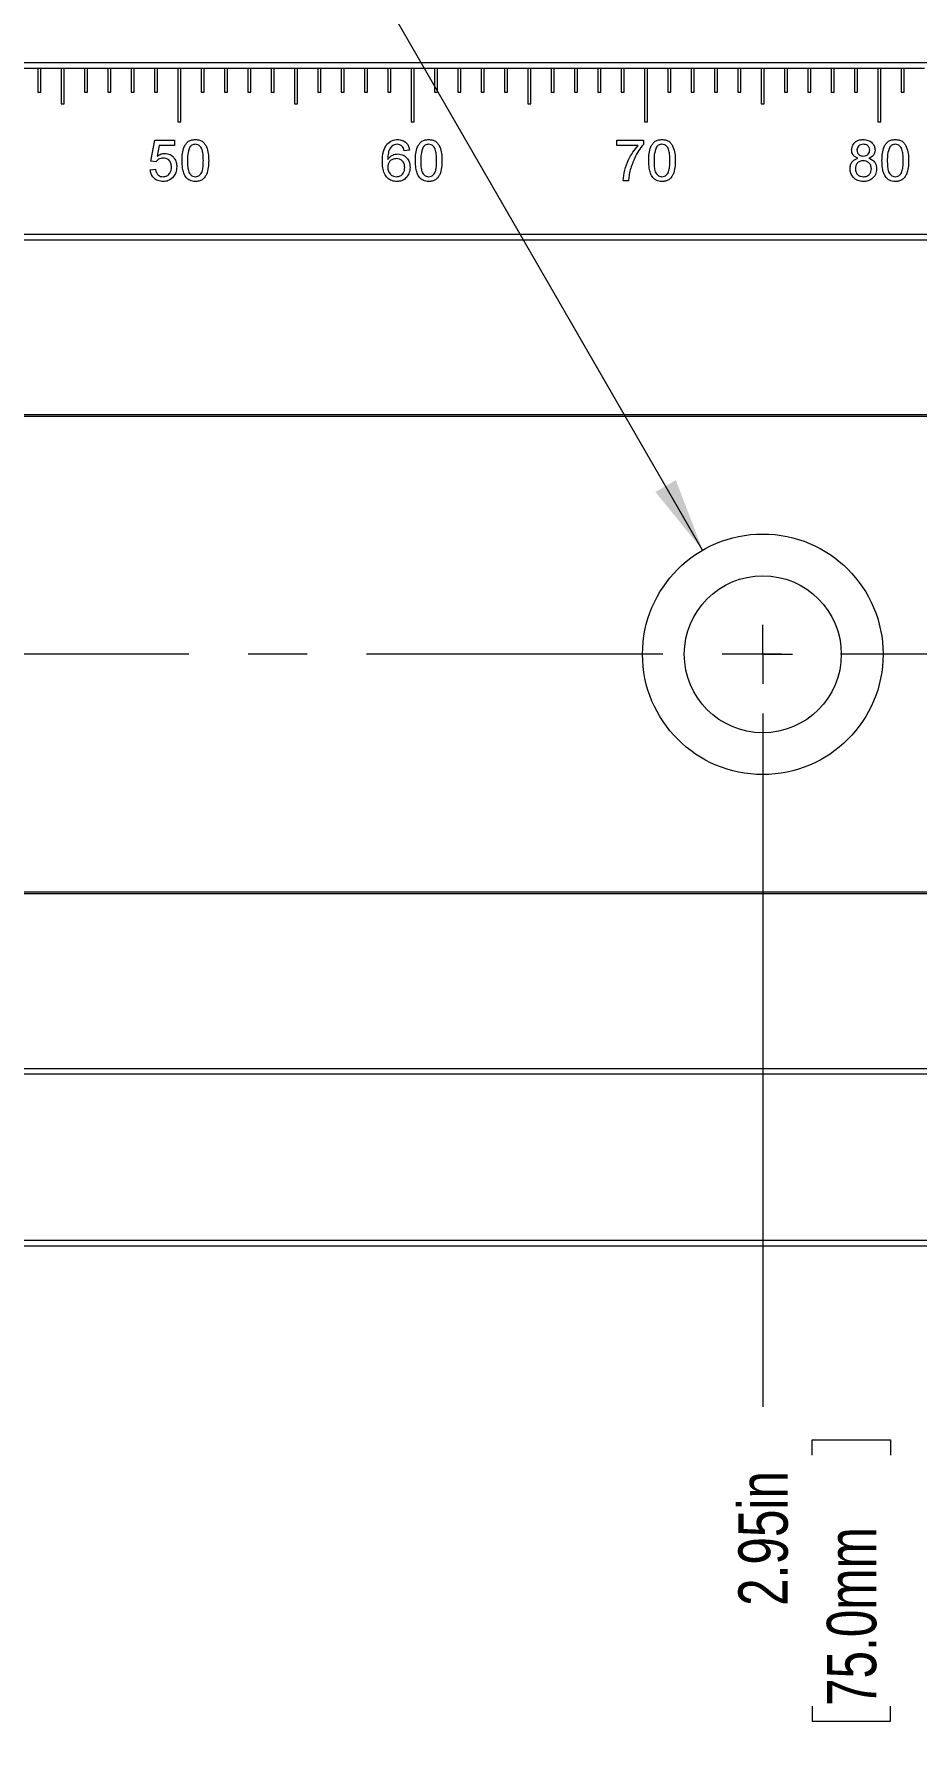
# Model space of a CAD drawing. Header units: inches. Extents: x 0.1 to 10.9, y 0 to 8.5.
# Drawn here: x 6.139 to 7.628, y 3.715 to 6.624 of the extents above; entities that cross this region are included whole.
import ezdxf

# ---------------------------------------------------------------- set-up
doc = ezdxf.new("R2010")
doc.units = ezdxf.units.IN
doc.header["$MEASUREMENT"] = 0
doc.linetypes.add('CENTERX2', pattern=[0.8, 0.5, -0.1, 0.1, -0.1])
doc.styles.add('SLDTEXTSTYLE0', font='TXT', dxfattribs={"width": 0.75})
doc.dimstyles.new('SLDDIMSTYLE2', dxfattribs={"dimtxt": 0.083333, "dimasz": 0.125, "dimexe": 0, "dimexo": 0.0625, "dimgap": 0.020833, "dimtad": 0, "dimtih": 1, "dimtoh": 1, "dimrnd": 1e-09, "dimzin": 12, "dimdsep": 46, "dimtxsty": 'SLDTEXTSTYLE0', "dimblk1": 'NONE', "dimblk2": 'NONE', "dimsah": 1, "dimcen": 0.09, "dimadec": 0, "dimazin": 3, "dimtfac": 1, "dimtofl": 0, "dimtmove": 0, "dimatfit": 3, "dimldrblk": 'NONE', "dimfxl": 1, "dimfrac": 2, "dimtolj": 1, "dimtzin": 12, "dimarcsym": 0})
doc.dimstyles.new('SLDDIMSTYLE4', dxfattribs={"dimtxt": 0.083333, "dimasz": 0.125, "dimexe": 0, "dimexo": 0.0625, "dimgap": 0.020833, "dimtad": 0, "dimtih": 1, "dimtoh": 1, "dimrnd": 1e-09, "dimzin": 12, "dimdsep": 46, "dimtxsty": 'SLDTEXTSTYLE0', "dimsah": 1, "dimcen": 0, "dimadec": 0, "dimazin": 3, "dimtfac": 1, "dimtofl": 0, "dimtmove": 0, "dimatfit": 3, "dimfxl": 1, "dimfrac": 2, "dimtolj": 1, "dimtzin": 12, "dimarcsym": 0})
doc.dimstyles.new('SLDDIMSTYLE5', dxfattribs={"dimtxt": 0.083333, "dimasz": 0.125, "dimexe": 0, "dimexo": 0.0625, "dimgap": 0.020833, "dimtad": 0, "dimtih": 1, "dimtoh": 1, "dimrnd": 1e-09, "dimzin": 12, "dimdsep": 46, "dimtxsty": 'SLDTEXTSTYLE0', "dimsah": 1, "dimcen": 0, "dimadec": 0, "dimazin": 3, "dimtfac": 1, "dimtofl": 0, "dimtmove": 0, "dimatfit": 3, "dimfxl": 1, "dimfrac": 2, "dimtolj": 1, "dimtzin": 12, "dimarcsym": 0})

# ---------------------------------------------------------------- blocks, each defined once
blk = doc.blocks.new('_D_3')
at = {"color": 7, "linetype": 'Continuous', "lineweight": 0}
for p, q in [((7.3682, 5.4774), (7.3682, 4.3071)), ((7.4513, 4.2257), (7.4513, 4.2511)), ((7.4513, 4.2511), (7.5837, 4.2511)), ((7.5837, 4.2511), (7.5837, 4.2257)), ((7.4513, 3.802), (7.4513, 3.7766)), ((7.5837, 3.7766), (7.5837, 3.802)), ((7.4513, 3.7766), (7.5837, 3.7766))]:
    blk.add_line(p, q, dxfattribs=at)
at = {"color": 7, "linetype": 'Continuous', "lineweight": 18, "char_height": 0.08333, "attachment_point": 1, "rotation": 90, "style": 'SLDTEXTSTYLE0'}
for s, insert in [('2.95in', (7.327, 3.971)), ('75.0mm', (7.4763, 3.802))]:
    blk.add_mtext(s, dxfattribs=dict(at, insert=insert))
blk = doc.blocks.new('_None')
blk = doc.blocks.new('_D_4')
at = {"color": 7, "linetype": 'Continuous', "lineweight": 0}
for p, q in [((8.8682, 5.4774), (8.8682, 4.3071)), ((8.9513, 4.2257), (8.9513, 4.2511)), ((8.9513, 4.2511), (9.0837, 4.2511)), ((9.0837, 4.2511), (9.0837, 4.2257)), ((8.9513, 3.7404), (8.9513, 3.715)), ((9.0837, 3.715), (9.0837, 3.7404)), ((8.9513, 3.715), (9.0837, 3.715))]:
    blk.add_line(p, q, dxfattribs=at)
at = {"color": 7, "linetype": 'Continuous', "lineweight": 18, "char_height": 0.08333, "attachment_point": 1, "rotation": 90, "style": 'SLDTEXTSTYLE0'}
for s, insert in [('4.45in', (8.827, 3.971)), ('113.1mm', (8.9763, 3.7404))]:
    blk.add_mtext(s, dxfattribs=dict(at, insert=insert))
blk = doc.blocks.new('_D_5')
at = {"color": 7, "linetype": 'Continuous', "lineweight": 0}
for p, q in [((9.8682, 5.4774), (9.8682, 4.3071)), ((9.9513, 4.2257), (9.9513, 4.2511)), ((9.9513, 4.2511), (10.0837, 4.2511)), ((10.0837, 4.2511), (10.0837, 4.2257)), ((9.9513, 3.7404), (9.9513, 3.715)), ((10.0837, 3.715), (10.0837, 3.7404)), ((9.9513, 3.715), (10.0837, 3.715))]:
    blk.add_line(p, q, dxfattribs=at)
at = {"color": 7, "linetype": 'Continuous', "lineweight": 18, "char_height": 0.08333, "attachment_point": 1, "rotation": 90, "style": 'SLDTEXTSTYLE0'}
for s, insert in [('5.45in', (9.827, 3.971)), ('138.5mm', (9.9763, 3.7404))]:
    blk.add_mtext(s, dxfattribs=dict(at, insert=insert))
blk = doc.blocks.new('_D_6')
at = {"color": 7, "linetype": 'Continuous', "lineweight": 0}
for p, q in [((10.3207, 4.5284), (10.3207, 4.3071)), ((10.4039, 4.2257), (10.4039, 4.2511)), ((10.4039, 4.2511), (10.5363, 4.2511)), ((10.5363, 4.2511), (10.5363, 4.2257)), ((10.4039, 3.7404), (10.4039, 3.715)), ((10.5363, 3.715), (10.5363, 3.7404)), ((10.4039, 3.715), (10.5363, 3.715))]:
    blk.add_line(p, q, dxfattribs=at)
at = {"color": 7, "linetype": 'Continuous', "lineweight": 18, "char_height": 0.08333, "attachment_point": 1, "rotation": 90, "style": 'SLDTEXTSTYLE0'}
for s, insert in [('5.91in', (10.2795, 3.971)), ('150.0mm', (10.4288, 3.7404))]:
    blk.add_mtext(s, dxfattribs=dict(at, insert=insert))
blk = doc.blocks.new('_D_9')
at = {"color": 7, "linetype": 'Continuous', "lineweight": 0}
for p, q in [((6.5317, 7.0262), (6.3817, 7.0262)), ((7.2667, 5.7532), (6.5317, 7.0262))]:
    blk.add_line(p, q, dxfattribs=at)
at = {"color": 7, "linetype": 'Continuous', "lineweight": 18}
blk.add_solid([(7.2667, 5.7532), (7.2215, 5.8714), (7.1869, 5.8514)], dxfattribs=at)
at = {"color": 7, "linetype": 'Continuous', "lineweight": 18, "char_height": 0.083333, "attachment_point": 1, "style": 'SLDTEXTSTYLE0'}
for s, insert in [('COUNTERBORE FOR USE WITH', (4.7942, 7.0673)), ('#1/4in [M6] CAP SCREW (NOT INCLUDED)', (4.1406, 6.9349))]:
    blk.add_mtext(s, dxfattribs=dict(at, insert=insert))
blk = doc.blocks.new('_D_10')
at = {"color": 7, "linetype": 'Continuous', "lineweight": 0}
for p, q in [((6.9828, 7.6659), (6.8328, 7.6659)), ((8.7794, 5.6757), (6.9828, 7.6659))]:
    blk.add_line(p, q, dxfattribs=at)
at = {"color": 7, "linetype": 'Continuous', "lineweight": 18}
blk.add_solid([(8.7794, 5.6757), (8.7105, 5.7819), (8.6808, 5.7551)], dxfattribs=at)
at = {"color": 7, "linetype": 'Continuous', "lineweight": 18, "attachment_point": 1, "style": 'SLDTEXTSTYLE0'}
for s, insert, char_height in [('COUNTERBORED SLOT FOR USE WITH', (4.881, 7.7071), 0.083333), ('#1/4in [M6] CAP SCREW AND WASHER', (4.7523, 7.5747), 0.083333), ('(NOT INCLUDED)', (5.9158, 7.4423), 0.083333), ('2 PLACES', (6.3046, 7.3099), 0.08333)]:
    blk.add_mtext(s, dxfattribs=dict(at, insert=insert, char_height=char_height))
blk = doc.blocks.new('SW_CENTERMARKSYMBOL_2')
at = {"color": 0, "linetype": 'Continuous', "lineweight": 18}
for q in [(0, 0.05), (-0.05, 0), (0, -0.05), (0.05, 0)]:
    blk.add_line((0, 0), q, dxfattribs=at)

msp = doc.modelspace()

# ---------------------------------------------------------------- linework, layer by layer
at = {"color": 7, "linetype": 'Continuous', "lineweight": 18}
for p, q in [((4.4152, 6.5764), (10.3207, 6.5764)), ((6.145, 6.5664), (6.1106, 6.5664)), ((6.145, 6.5664), (6.145, 6.5264)), ((6.15, 6.5664), (6.145, 6.5664)), ((6.15, 6.5264), (6.15, 6.5664)), ((6.1844, 6.5664), (6.15, 6.5664)), ((6.1844, 6.5664), (6.1844, 6.5064)), ((6.1894, 6.5664), (6.1844, 6.5664)), ((6.1894, 6.5064), (6.1894, 6.5664)), ((6.2237, 6.5664), (6.1894, 6.5664)), ((6.2237, 6.5664), (6.2237, 6.5264)), ((6.2287, 6.5664), (6.2237, 6.5664)), ((6.2287, 6.5264), (6.2287, 6.5664)), ((6.2631, 6.5664), (6.2287, 6.5664)), ((6.2631, 6.5664), (6.2631, 6.5264)), ((6.2681, 6.5664), (6.2631, 6.5664)), ((6.2681, 6.5264), (6.2681, 6.5664)), ((6.3025, 6.5664), (6.2681, 6.5664)), ((6.3025, 6.5664), (6.3025, 6.5264)), ((6.3075, 6.5664), (6.3025, 6.5664)), ((6.3075, 6.5264), (6.3075, 6.5664)), ((6.3418, 6.5664), (6.3075, 6.5664)), ((6.3418, 6.5664), (6.3418, 6.5264)), ((6.3468, 6.5664), (6.3418, 6.5664)), ((6.3468, 6.5264), (6.3468, 6.5664)), ((6.3812, 6.5664), (6.3468, 6.5664)), ((6.3812, 6.5664), (6.3812, 6.4764)), ((6.3862, 6.5664), (6.3812, 6.5664)), ((6.3862, 6.4764), (6.3862, 6.5664)), ((6.4206, 6.5664), (6.3862, 6.5664)), ((6.4206, 6.5664), (6.4206, 6.5264)), ((6.4256, 6.5664), (6.4206, 6.5664)), ((6.4256, 6.5264), (6.4256, 6.5664)), ((6.46, 6.5664), (6.4256, 6.5664)), ((6.46, 6.5664), (6.46, 6.5264)), ((6.465, 6.5664), (6.46, 6.5664)), ((6.465, 6.5264), (6.465, 6.5664)), ((6.4993, 6.5664), (6.465, 6.5664)), ((6.4993, 6.5664), (6.4993, 6.5264)), ((6.5043, 6.5664), (6.4993, 6.5664)), ((6.5043, 6.5264), (6.5043, 6.5664)), ((6.5387, 6.5664), (6.5043, 6.5664)), ((6.5387, 6.5664), (6.5387, 6.5264)), ((6.5437, 6.5664), (6.5387, 6.5664)), ((6.5437, 6.5264), (6.5437, 6.5664)), ((6.5781, 6.5664), (6.5437, 6.5664)), ((6.5781, 6.5664), (6.5781, 6.5064)), ((6.5831, 6.5664), (6.5781, 6.5664)), ((6.5831, 6.5064), (6.5831, 6.5664)), ((6.6174, 6.5664), (6.5831, 6.5664)), ((6.6174, 6.5664), (6.6174, 6.5264)), ((6.6224, 6.5664), (6.6174, 6.5664)), ((6.6224, 6.5264), (6.6224, 6.5664)), ((6.6568, 6.5664), (6.6224, 6.5664)), ((6.6568, 6.5664), (6.6568, 6.5264)), ((6.6618, 6.5664), (6.6568, 6.5664)), ((6.6618, 6.5264), (6.6618, 6.5664)), ((6.6962, 6.5664), (6.6618, 6.5664)), ((6.6962, 6.5664), (6.6962, 6.5264)), ((6.7012, 6.5664), (6.6962, 6.5664)), ((6.7012, 6.5264), (6.7012, 6.5664)), ((6.7355, 6.5664), (6.7012, 6.5664)), ((6.7355, 6.5664), (6.7355, 6.5264)), ((6.7405, 6.5664), (6.7355, 6.5664)), ((6.7405, 6.5264), (6.7405, 6.5664)), ((6.7749, 6.5664), (6.7405, 6.5664)), ((6.7749, 6.5664), (6.7749, 6.4764)), ((6.7799, 6.5664), (6.7749, 6.5664)), ((6.7799, 6.4764), (6.7799, 6.5664)), ((6.8143, 6.5664), (6.7799, 6.5664)), ((6.8143, 6.5664), (6.8143, 6.5264)), ((6.8193, 6.5664), (6.8143, 6.5664)), ((6.8193, 6.5264), (6.8193, 6.5664)), ((6.8537, 6.5664), (6.8193, 6.5664)), ((6.8537, 6.5664), (6.8537, 6.5264)), ((6.8587, 6.5664), (6.8537, 6.5664)), ((6.8587, 6.5264), (6.8587, 6.5664)), ((6.893, 6.5664), (6.8587, 6.5664)), ((6.893, 6.5664), (6.893, 6.5264)), ((6.898, 6.5664), (6.893, 6.5664)), ((6.898, 6.5264), (6.898, 6.5664)), ((6.9324, 6.5664), (6.898, 6.5664)), ((6.9324, 6.5664), (6.9324, 6.5264)), ((6.9374, 6.5664), (6.9324, 6.5664)), ((6.9374, 6.5264), (6.9374, 6.5664)), ((6.9718, 6.5664), (6.9374, 6.5664)), ((6.9718, 6.5664), (6.9718, 6.5064)), ((6.9768, 6.5664), (6.9718, 6.5664)), ((6.9768, 6.5064), (6.9768, 6.5664)), ((7.0111, 6.5664), (6.9768, 6.5664)), ((7.0111, 6.5664), (7.0111, 6.5264)), ((7.0161, 6.5664), (7.0111, 6.5664)), ((7.0161, 6.5264), (7.0161, 6.5664)), ((7.0505, 6.5664), (7.0161, 6.5664)), ((7.0505, 6.5664), (7.0505, 6.5264)), ((7.0555, 6.5664), (7.0505, 6.5664)), ((7.0555, 6.5264), (7.0555, 6.5664)), ((7.0899, 6.5664), (7.0555, 6.5664)), ((7.0899, 6.5664), (7.0899, 6.5264)), ((7.0949, 6.5664), (7.0899, 6.5664)), ((7.0949, 6.5264), (7.0949, 6.5664)), ((7.1292, 6.5664), (7.0949, 6.5664)), ((7.1292, 6.5664), (7.1292, 6.5264)), ((7.1342, 6.5664), (7.1292, 6.5664)), ((7.1342, 6.5264), (7.1342, 6.5664)), ((7.1686, 6.5664), (7.1342, 6.5664)), ((7.1686, 6.5664), (7.1686, 6.4764)), ((7.1736, 6.5664), (7.1686, 6.5664)), ((7.1736, 6.4764), (7.1736, 6.5664)), ((7.208, 6.5664), (7.1736, 6.5664)), ((7.208, 6.5664), (7.208, 6.5264)), ((7.213, 6.5664), (7.208, 6.5664)), ((7.213, 6.5264), (7.213, 6.5664)), ((7.2474, 6.5664), (7.213, 6.5664)), ((7.2474, 6.5664), (7.2474, 6.5264)), ((7.2524, 6.5664), (7.2474, 6.5664)), ((7.2524, 6.5264), (7.2524, 6.5664)), ((7.2867, 6.5664), (7.2524, 6.5664)), ((7.2867, 6.5664), (7.2867, 6.5264)), ((7.2917, 6.5664), (7.2867, 6.5664)), ((7.2917, 6.5264), (7.2917, 6.5664)), ((7.3261, 6.5664), (7.2917, 6.5664)), ((7.3261, 6.5664), (7.3261, 6.5264)), ((7.3311, 6.5664), (7.3261, 6.5664)), ((7.3311, 6.5264), (7.3311, 6.5664)), ((7.3655, 6.5664), (7.3311, 6.5664)), ((7.3655, 6.5664), (7.3655, 6.5064)), ((7.3705, 6.5664), (7.3655, 6.5664)), ((7.3705, 6.5064), (7.3705, 6.5664)), ((7.4048, 6.5664), (7.3705, 6.5664)), ((7.4048, 6.5664), (7.4048, 6.5264)), ((7.4098, 6.5664), (7.4048, 6.5664)), ((7.4098, 6.5264), (7.4098, 6.5664)), ((7.4442, 6.5664), (7.4098, 6.5664)), ((7.4442, 6.5664), (7.4442, 6.5264)), ((7.4492, 6.5664), (7.4442, 6.5664)), ((7.4492, 6.5264), (7.4492, 6.5664)), ((7.4836, 6.5664), (7.4492, 6.5664)), ((7.4836, 6.5664), (7.4836, 6.5264)), ((7.4886, 6.5664), (7.4836, 6.5664)), ((7.4886, 6.5264), (7.4886, 6.5664)), ((7.5229, 6.5664), (7.4886, 6.5664)), ((7.5229, 6.5664), (7.5229, 6.5264)), ((7.5279, 6.5664), (7.5229, 6.5664)), ((7.5279, 6.5264), (7.5279, 6.5664)), ((7.5623, 6.5664), (7.5279, 6.5664)), ((7.5623, 6.5664), (7.5623, 6.4764)), ((7.5673, 6.5664), (7.5623, 6.5664)), ((7.5673, 6.4764), (7.5673, 6.5664)), ((7.6017, 6.5664), (7.5673, 6.5664)), ((7.6017, 6.5664), (7.6017, 6.5264)), ((7.6067, 6.5664), (7.6017, 6.5664)), ((7.6067, 6.5264), (7.6067, 6.5664)), ((7.6411, 6.5664), (7.6067, 6.5664)), ((6.145, 6.5264), (6.15, 6.5264)), ((6.2237, 6.5264), (6.2287, 6.5264)), ((6.2631, 6.5264), (6.2681, 6.5264)), ((6.3025, 6.5264), (6.3075, 6.5264)), ((6.3418, 6.5264), (6.3468, 6.5264)), ((6.4206, 6.5264), (6.4256, 6.5264)), ((6.46, 6.5264), (6.465, 6.5264)), ((6.4993, 6.5264), (6.5043, 6.5264)), ((6.5387, 6.5264), (6.5437, 6.5264)), ((6.6174, 6.5264), (6.6224, 6.5264)), ((6.6568, 6.5264), (6.6618, 6.5264)), ((6.6962, 6.5264), (6.7012, 6.5264)), ((6.7355, 6.5264), (6.7405, 6.5264)), ((6.8143, 6.5264), (6.8193, 6.5264)), ((6.8537, 6.5264), (6.8587, 6.5264)), ((6.893, 6.5264), (6.898, 6.5264)), ((6.9324, 6.5264), (6.9374, 6.5264)), ((7.0111, 6.5264), (7.0161, 6.5264)), ((7.0505, 6.5264), (7.0555, 6.5264)), ((7.0899, 6.5264), (7.0949, 6.5264)), ((7.1292, 6.5264), (7.1342, 6.5264)), ((7.208, 6.5264), (7.213, 6.5264)), ((7.2474, 6.5264), (7.2524, 6.5264)), ((7.2867, 6.5264), (7.2917, 6.5264)), ((7.3261, 6.5264), (7.3311, 6.5264)), ((7.4048, 6.5264), (7.4098, 6.5264)), ((7.4442, 6.5264), (7.4492, 6.5264)), ((7.4836, 6.5264), (7.4886, 6.5264)), ((7.5229, 6.5264), (7.5279, 6.5264)), ((7.6017, 6.5264), (7.6067, 6.5264)), ((6.1844, 6.5064), (6.1894, 6.5064)), ((6.5781, 6.5064), (6.5831, 6.5064)), ((6.9718, 6.5064), (6.9768, 6.5064)), ((7.3655, 6.5064), (7.3705, 6.5064)), ((6.3812, 6.4764), (6.3862, 6.4764)), ((6.7749, 6.4764), (6.7799, 6.4764)), ((7.1686, 6.4764), (7.1736, 6.4764)), ((7.5623, 6.4764), (7.5673, 6.4764)), ((6.3352, 6.4096), (6.3424, 6.4455)), ((6.3424, 6.4455), (6.3756, 6.4455)), ((6.3498, 6.4365), (6.3462, 6.4184)), ((6.3756, 6.4365), (6.3498, 6.4365)), ((6.3756, 6.4455), (6.3756, 6.4365)), ((6.772, 6.4284), (6.7631, 6.4275)), ((7.1218, 6.4455), (7.1666, 6.4455)), ((7.1218, 6.4365), (7.1218, 6.4455)), ((7.1577, 6.4365), (7.1218, 6.4365)), ((7.1666, 6.4455), (7.1666, 6.4382)), ((6.3442, 6.4087), (6.3352, 6.4096)), ((6.3344, 6.3952), (6.3433, 6.3961)), ((7.1415, 6.3764), (7.1325, 6.3764)), ((4.4252, 6.2864), (10.3107, 6.2864)), ((10.3207, 6.2764), (4.4152, 6.2764)), ((10.3207, 5.9817), (4.4152, 5.9817)), ((10.3207, 5.9788), (4.4152, 5.9788)), ((10.3207, 5.1759), (4.4152, 5.1759)), ((10.3207, 5.173), (4.4152, 5.173)), ((4.4152, 4.8784), (10.3207, 4.8784)), ((10.3107, 4.8684), (4.4252, 4.8684)), ((10.3207, 4.5784), (4.4152, 4.5784)), ((4.4252, 4.5884), (10.3107, 4.5884))]:
    msp.add_line(p, q, dxfattribs=at)
at = {"color": 7, "linetype": 'CENTERX2', "lineweight": 18}
msp.add_line((10.3995, 5.5774), (4.3365, 5.5774), dxfattribs=at)
at = {"color": 7, "linetype": 'Continuous', "lineweight": 18}
for radius in [0.203, 0.1325]:
    msp.add_circle((7.3682, 5.5774), radius, dxfattribs=at)
for points, knots in [([(6.3882, 6.4109), (6.3883, 6.4148), (6.3885, 6.4227), (6.3908, 6.4325), (6.3947, 6.4395), (6.3991, 6.4436), (6.4047, 6.446), (6.4087, 6.4462), (6.4106, 6.4464)], [0, 0, 0, 0, 0.25049, 0.500349, 0.625423, 0.750205, 0.87498, 1, 1, 1, 1]), ([(6.4012, 6.4335), (6.3998, 6.4294), (6.3972, 6.4221), (6.3972, 6.4143), (6.3972, 6.4109)], [0, 0, 0, 0, 0.558062, 1, 1, 1, 1]), ([(6.4105, 6.4383), (6.4085, 6.438), (6.4048, 6.4375), (6.4023, 6.4347), (6.4012, 6.4335)], [0, 0, 0, 0, 0.55834, 1, 1, 1, 1]), ([(6.4241, 6.4109), (6.424, 6.4138), (6.4239, 6.4195), (6.423, 6.4265), (6.4211, 6.432), (6.4185, 6.4354), (6.4148, 6.4379), (6.412, 6.4381), (6.4105, 6.4383)], [0, 0, 0, 0, 0.250523, 0.5008, 0.625865, 0.75074, 0.875367, 1, 1, 1, 1]), ([(6.4106, 6.4464), (6.4126, 6.4462), (6.4166, 6.446), (6.4221, 6.4436), (6.4266, 6.4395), (6.4303, 6.4324), (6.4329, 6.4228), (6.433, 6.4149), (6.4331, 6.4109)], [0, 0, 0, 0, 0.125029, 0.249925, 0.374638, 0.499699, 0.749582, 1, 1, 1, 1]), ([(6.7263, 6.4091), (6.7263, 6.415), (6.7265, 6.4254), (6.7316, 6.4344), (6.7339, 6.4384)], [0, 0, 0, 0, 0.561396, 1, 1, 1, 1]), ([(6.7339, 6.4384), (6.7368, 6.441), (6.7419, 6.4457), (6.7488, 6.4461), (6.7518, 6.4464)], [0, 0, 0, 0, 0.55838, 1, 1, 1, 1]), ([(6.7436, 6.4362), (6.7419, 6.4345), (6.7385, 6.4311), (6.7356, 6.4228), (6.7354, 6.4167), (6.7352, 6.4129)], [0, 0, 0, 0, 0.279381, 0.559194, 1, 1, 1, 1]), ([(6.7512, 6.4383), (6.7497, 6.4382), (6.747, 6.438), (6.7446, 6.4367), (6.7436, 6.4362)], [0, 0, 0, 0, 0.559717, 1, 1, 1, 1]), ([(6.7598, 6.4347), (6.7584, 6.4359), (6.7559, 6.4379), (6.7527, 6.4382), (6.7512, 6.4383)], [0, 0, 0, 0, 0.559004, 1, 1, 1, 1]), ([(6.7518, 6.4464), (6.7546, 6.4461), (6.7602, 6.4457), (6.7669, 6.4411), (6.7708, 6.4349), (6.7716, 6.4306), (6.772, 6.4284)], [0, 0, 0, 0, 0.280049, 0.559187, 0.779374, 1, 1, 1, 1]), ([(6.7631, 6.4275), (6.7627, 6.429), (6.762, 6.4316), (6.7605, 6.4337), (6.7598, 6.4347)], [0, 0, 0, 0, 0.560488, 1, 1, 1, 1]), ([(6.7819, 6.4109), (6.782, 6.4148), (6.7822, 6.4227), (6.7845, 6.4325), (6.7884, 6.4395), (6.7928, 6.4436), (6.7984, 6.446), (6.8024, 6.4462), (6.8043, 6.4464)], [0, 0, 0, 0, 0.25049, 0.500349, 0.625423, 0.750205, 0.87498, 1, 1, 1, 1]), ([(6.7949, 6.4335), (6.7935, 6.4294), (6.7909, 6.4221), (6.7909, 6.4143), (6.7909, 6.4109)], [0, 0, 0, 0, 0.558062, 1, 1, 1, 1]), ([(6.8042, 6.4383), (6.8022, 6.438), (6.7985, 6.4375), (6.796, 6.4347), (6.7949, 6.4335)], [0, 0, 0, 0, 0.55834, 1, 1, 1, 1]), ([(6.8178, 6.4109), (6.8177, 6.4138), (6.8176, 6.4195), (6.8167, 6.4265), (6.8148, 6.432), (6.8122, 6.4354), (6.8085, 6.4379), (6.8057, 6.4381), (6.8042, 6.4383)], [0, 0, 0, 0, 0.250523, 0.5008, 0.625865, 0.75074, 0.875367, 1, 1, 1, 1]), ([(6.8043, 6.4464), (6.8063, 6.4462), (6.8103, 6.446), (6.8159, 6.4436), (6.8203, 6.4395), (6.824, 6.4324), (6.8266, 6.4228), (6.8267, 6.4149), (6.8268, 6.4109)], [0, 0, 0, 0, 0.125029, 0.249925, 0.374638, 0.499699, 0.749582, 1, 1, 1, 1]), ([(7.1325, 6.3764), (7.1333, 6.3825), (7.1347, 6.3948), (7.1409, 6.4111), (7.1485, 6.4251), (7.1546, 6.4327), (7.1577, 6.4365)], [0, 0, 0, 0, 0.27975, 0.559778, 0.779946, 1, 1, 1, 1]), ([(7.1666, 6.4382), (7.1639, 6.4346), (7.1584, 6.4274), (7.1506, 6.4132), (7.1469, 6.4021), (7.1446, 6.3954)], [0, 0, 0, 0, 0.279965, 0.560125, 1, 1, 1, 1]), ([(7.1756, 6.4109), (7.1757, 6.4148), (7.1759, 6.4227), (7.1782, 6.4325), (7.1821, 6.4395), (7.1865, 6.4436), (7.1921, 6.446), (7.1961, 6.4462), (7.198, 6.4464)], [0, 0, 0, 0, 0.25049, 0.500349, 0.625423, 0.750205, 0.87498, 1, 1, 1, 1]), ([(7.1886, 6.4335), (7.1872, 6.4294), (7.1846, 6.4221), (7.1846, 6.4143), (7.1846, 6.4109)], [0, 0, 0, 0, 0.558062, 1, 1, 1, 1]), ([(7.1979, 6.4383), (7.1959, 6.438), (7.1922, 6.4375), (7.1897, 6.4347), (7.1886, 6.4335)], [0, 0, 0, 0, 0.55834, 1, 1, 1, 1]), ([(7.2115, 6.4109), (7.2114, 6.4138), (7.2113, 6.4195), (7.2104, 6.4265), (7.2085, 6.432), (7.2059, 6.4354), (7.2022, 6.4379), (7.1994, 6.4381), (7.1979, 6.4383)], [0, 0, 0, 0, 0.250523, 0.5008, 0.625865, 0.75074, 0.875367, 1, 1, 1, 1]), ([(7.198, 6.4464), (7.2, 6.4462), (7.204, 6.446), (7.2096, 6.4436), (7.214, 6.4395), (7.2177, 6.4324), (7.2203, 6.4228), (7.2204, 6.4149), (7.2205, 6.4109)], [0, 0, 0, 0, 0.125029, 0.249925, 0.374638, 0.499699, 0.749582, 1, 1, 1, 1]), ([(7.5181, 6.4287), (7.5185, 6.4315), (7.5192, 6.437), (7.5247, 6.4429), (7.5312, 6.446), (7.5356, 6.4462), (7.5378, 6.4464)], [0, 0, 0, 0, 0.279281, 0.558671, 0.779072, 1, 1, 1, 1]), ([(7.5287, 6.4148), (7.5271, 6.4154), (7.5239, 6.4168), (7.5203, 6.4203), (7.5184, 6.4245), (7.5182, 6.4273), (7.5181, 6.4287)], [0, 0, 0, 0, 0.28031, 0.559637, 0.779691, 1, 1, 1, 1]), ([(7.5379, 6.4383), (7.5364, 6.4382), (7.5333, 6.438), (7.5297, 6.4356), (7.5275, 6.4322), (7.5272, 6.4299), (7.5271, 6.4287)], [0, 0, 0, 0, 0.2803176, 0.5592519, 0.7796428, 1, 1, 1, 1]), ([(7.5271, 6.4287), (7.5273, 6.4271), (7.5276, 6.4239), (7.5305, 6.4204), (7.5343, 6.4187), (7.5367, 6.4186), (7.538, 6.4185)], [0, 0, 0, 0, 0.27995, 0.558884, 0.779055, 1, 1, 1, 1]), ([(7.5378, 6.4464), (7.5406, 6.4461), (7.5462, 6.4457), (7.5528, 6.4412), (7.557, 6.4351), (7.5574, 6.4307), (7.5576, 6.4285)], [0, 0, 0, 0, 0.280359, 0.559715, 0.779841, 1, 1, 1, 1]), ([(7.5487, 6.4282), (7.5485, 6.4298), (7.5481, 6.4329), (7.5452, 6.4363), (7.5415, 6.4381), (7.5391, 6.4382), (7.5379, 6.4383)], [0, 0, 0, 0, 0.279734, 0.559144, 0.779264, 1, 1, 1, 1]), ([(7.538, 6.4185), (7.5395, 6.4186), (7.5426, 6.4188), (7.5462, 6.4213), (7.5483, 6.4247), (7.5486, 6.427), (7.5487, 6.4282)], [0, 0, 0, 0, 0.280454, 0.559262, 0.779594, 1, 1, 1, 1]), ([(7.5576, 6.4285), (7.5575, 6.4268), (7.5572, 6.4233), (7.5538, 6.4179), (7.5497, 6.4159), (7.5473, 6.4148)], [0, 0, 0, 0, 0.280646, 0.560877, 1, 1, 1, 1]), ([(7.5693, 6.4109), (7.5694, 6.4148), (7.5696, 6.4227), (7.5719, 6.4325), (7.5758, 6.4395), (7.5802, 6.4436), (7.5858, 6.446), (7.5898, 6.4462), (7.5917, 6.4464)], [0, 0, 0, 0, 0.25049, 0.500349, 0.625423, 0.750205, 0.87498, 1, 1, 1, 1]), ([(7.5823, 6.4335), (7.5809, 6.4294), (7.5783, 6.4221), (7.5783, 6.4143), (7.5783, 6.4109)], [0, 0, 0, 0, 0.558062, 1, 1, 1, 1]), ([(7.5916, 6.4383), (7.5896, 6.438), (7.5859, 6.4375), (7.5834, 6.4347), (7.5823, 6.4335)], [0, 0, 0, 0, 0.55834, 1, 1, 1, 1]), ([(7.6052, 6.4109), (7.6051, 6.4138), (7.605, 6.4195), (7.6041, 6.4265), (7.6022, 6.432), (7.5996, 6.4354), (7.5959, 6.4379), (7.5931, 6.4381), (7.5916, 6.4383)], [0, 0, 0, 0, 0.250523, 0.5008, 0.625865, 0.75074, 0.875367, 1, 1, 1, 1]), ([(7.5917, 6.4464), (7.5937, 6.4462), (7.5977, 6.446), (7.6033, 6.4436), (7.6077, 6.4395), (7.6114, 6.4324), (7.614, 6.4228), (7.6141, 6.4149), (7.6142, 6.4109)], [0, 0, 0, 0, 0.125029, 0.249925, 0.374638, 0.499699, 0.749582, 1, 1, 1, 1]), ([(6.3562, 6.4149), (6.3549, 6.4149), (6.3522, 6.4147), (6.3477, 6.4129), (6.3456, 6.4103), (6.3442, 6.4087)], [0, 0, 0, 0, 0.28088, 0.56114, 1, 1, 1, 1]), ([(6.3462, 6.4184), (6.3483, 6.4198), (6.3521, 6.4224), (6.3567, 6.4228), (6.3587, 6.423)], [0, 0, 0, 0, 0.559939, 1, 1, 1, 1]), ([(6.3702, 6.3998), (6.3701, 6.402), (6.3698, 6.4064), (6.3665, 6.4119), (6.3614, 6.4146), (6.3579, 6.4148), (6.3562, 6.4149)], [0, 0, 0, 0, 0.280653, 0.559595, 0.77929, 1, 1, 1, 1]), ([(6.3562, 6.3835), (6.3585, 6.3838), (6.363, 6.3842), (6.3678, 6.389), (6.37, 6.3945), (6.3702, 6.398), (6.3702, 6.3998)], [0, 0, 0, 0, 0.279515, 0.558288, 0.778902, 1, 1, 1, 1]), ([(6.3587, 6.423), (6.3619, 6.4226), (6.3683, 6.4218), (6.3751, 6.4154), (6.3787, 6.4079), (6.3791, 6.4029), (6.3792, 6.4004)], [0, 0, 0, 0, 0.279174, 0.558743, 0.779157, 1, 1, 1, 1]), ([(6.3792, 6.4004), (6.379, 6.397), (6.3785, 6.3911), (6.3753, 6.3861), (6.3739, 6.384)], [0, 0, 0, 0, 0.559726, 1, 1, 1, 1]), ([(6.395, 6.3822), (6.3936, 6.3846), (6.3907, 6.3895), (6.3886, 6.3993), (6.3884, 6.4065), (6.3882, 6.4109)], [0, 0, 0, 0, 0.279562, 0.5596878, 1, 1, 1, 1]), ([(6.3972, 6.4109), (6.3972, 6.4081), (6.3973, 6.4024), (6.3982, 6.3953), (6.4001, 6.3899), (6.4028, 6.3865), (6.4063, 6.384), (6.4092, 6.3837), (6.4106, 6.3835)], [0, 0, 0, 0, 0.250525, 0.500809, 0.625902, 0.750761, 0.875415, 1, 1, 1, 1]), ([(6.4331, 6.4109), (6.433, 6.4069), (6.4328, 6.399), (6.4305, 6.3892), (6.4265, 6.3823), (6.4222, 6.3782), (6.4166, 6.3758), (6.4126, 6.3756), (6.4106, 6.3755)], [0, 0, 0, 0, 0.250473, 0.500354, 0.625397, 0.750179, 0.874971, 1, 1, 1, 1]), ([(6.4106, 6.3835), (6.4121, 6.3837), (6.4149, 6.384), (6.4185, 6.3865), (6.4212, 6.3899), (6.423, 6.3953), (6.424, 6.4024), (6.424, 6.4081), (6.4241, 6.4109)], [0, 0, 0, 0, 0.124545, 0.249166, 0.37404, 0.49914, 0.749448, 1, 1, 1, 1]), ([(6.7508, 6.3755), (6.7478, 6.3757), (6.742, 6.3762), (6.7343, 6.3812), (6.7289, 6.389), (6.7266, 6.3988), (6.7264, 6.4057), (6.7263, 6.4091)], [0, 0, 0, 0, 0.186506, 0.372724, 0.558994, 0.779255, 1, 1, 1, 1]), ([(6.7352, 6.4129), (6.7378, 6.4158), (6.7424, 6.421), (6.7492, 6.4218), (6.7522, 6.4221)], [0, 0, 0, 0, 0.558594, 1, 1, 1, 1]), ([(6.7498, 6.4141), (6.7476, 6.4138), (6.7433, 6.4134), (6.7384, 6.4096), (6.7356, 6.4047), (6.7354, 6.4013), (6.7352, 6.3996)], [0, 0, 0, 0, 0.279727, 0.559282, 0.779422, 1, 1, 1, 1]), ([(6.7352, 6.3996), (6.7355, 6.3973), (6.736, 6.3928), (6.7396, 6.3873), (6.7447, 6.384), (6.7483, 6.3837), (6.7501, 6.3835)], [0, 0, 0, 0, 0.280044, 0.559767, 0.779754, 1, 1, 1, 1]), ([(6.7639, 6.3991), (6.7638, 6.4013), (6.7635, 6.4057), (6.7599, 6.4109), (6.7549, 6.4137), (6.7515, 6.4139), (6.7498, 6.4141)], [0, 0, 0, 0, 0.28043, 0.559351, 0.77934, 1, 1, 1, 1]), ([(6.7501, 6.3835), (6.7523, 6.3838), (6.7567, 6.3843), (6.7614, 6.3887), (6.7637, 6.394), (6.7639, 6.3974), (6.7639, 6.3991)], [0, 0, 0, 0, 0.279489, 0.558551, 0.778978, 1, 1, 1, 1]), ([(6.7729, 6.3994), (6.7726, 6.396), (6.7719, 6.3892), (6.7665, 6.381), (6.7588, 6.3762), (6.7535, 6.3757), (6.7508, 6.3755)], [0, 0, 0, 0, 0.280223, 0.559754, 0.779756, 1, 1, 1, 1]), ([(6.7522, 6.4221), (6.7555, 6.4217), (6.7619, 6.4208), (6.7687, 6.4145), (6.7724, 6.407), (6.7728, 6.4019), (6.7729, 6.3994)], [0, 0, 0, 0, 0.27914, 0.558796, 0.779165, 1, 1, 1, 1]), ([(6.7887, 6.3822), (6.7873, 6.3846), (6.7844, 6.3895), (6.7823, 6.3993), (6.7821, 6.4065), (6.7819, 6.4109)], [0, 0, 0, 0, 0.279562, 0.559688, 1, 1, 1, 1]), ([(6.7909, 6.4109), (6.7909, 6.4081), (6.791, 6.4024), (6.7919, 6.3953), (6.7938, 6.3899), (6.7965, 6.3865), (6.8, 6.384), (6.8029, 6.3837), (6.8043, 6.3835)], [0, 0, 0, 0, 0.250525, 0.500809, 0.625902, 0.750761, 0.875415, 1, 1, 1, 1]), ([(6.8268, 6.4109), (6.8267, 6.4069), (6.8265, 6.399), (6.8242, 6.3892), (6.8202, 6.3823), (6.8159, 6.3782), (6.8103, 6.3758), (6.8063, 6.3756), (6.8043, 6.3755)], [0, 0, 0, 0, 0.250473, 0.500354, 0.625397, 0.750179, 0.874971, 1, 1, 1, 1]), ([(6.8043, 6.3835), (6.8058, 6.3837), (6.8086, 6.384), (6.8122, 6.3865), (6.8149, 6.3899), (6.8167, 6.3953), (6.8177, 6.4024), (6.8178, 6.4081), (6.8178, 6.4109)], [0, 0, 0, 0, 0.124545, 0.249166, 0.37404, 0.49914, 0.749448, 1, 1, 1, 1]), ([(7.1824, 6.3822), (7.181, 6.3846), (7.1781, 6.3895), (7.176, 6.3993), (7.1758, 6.4065), (7.1756, 6.4109)], [0, 0, 0, 0, 0.279562, 0.5596878, 1, 1, 1, 1]), ([(7.1846, 6.4109), (7.1846, 6.4081), (7.1847, 6.4024), (7.1856, 6.3953), (7.1875, 6.3899), (7.1902, 6.3865), (7.1937, 6.384), (7.1966, 6.3837), (7.198, 6.3835)], [0, 0, 0, 0, 0.2505245, 0.5008087, 0.6259018, 0.7507609, 0.8754149, 1, 1, 1, 1]), ([(7.2205, 6.4109), (7.2204, 6.4069), (7.2202, 6.399), (7.2179, 6.3892), (7.2139, 6.3823), (7.2096, 6.3782), (7.204, 6.3758), (7.2, 6.3756), (7.198, 6.3755)], [0, 0, 0, 0, 0.250473, 0.500354, 0.625397, 0.750179, 0.874971, 1, 1, 1, 1]), ([(7.198, 6.3835), (7.1995, 6.3837), (7.2023, 6.384), (7.2059, 6.3865), (7.2086, 6.3899), (7.2104, 6.3953), (7.2114, 6.4024), (7.2115, 6.4081), (7.2115, 6.4109)], [0, 0, 0, 0, 0.124545, 0.249166, 0.37404, 0.49914, 0.749448, 1, 1, 1, 1]), ([(7.5155, 6.397), (7.5156, 6.3992), (7.5159, 6.4037), (7.5191, 6.4094), (7.5237, 6.4131), (7.5271, 6.4142), (7.5287, 6.4148)], [0, 0, 0, 0, 0.280153, 0.559415, 0.779571, 1, 1, 1, 1]), ([(7.5377, 6.4105), (7.5357, 6.4103), (7.5317, 6.41), (7.5272, 6.4064), (7.5248, 6.4018), (7.5245, 6.3987), (7.5244, 6.3971)], [0, 0, 0, 0, 0.280121, 0.558924, 0.779288, 1, 1, 1, 1]), ([(7.5514, 6.3969), (7.5512, 6.3989), (7.5508, 6.403), (7.5472, 6.4077), (7.5425, 6.4101), (7.5393, 6.4104), (7.5377, 6.4105)], [0, 0, 0, 0, 0.279962, 0.559307, 0.779355, 1, 1, 1, 1]), ([(7.5473, 6.4148), (7.5493, 6.4139), (7.5535, 6.4122), (7.5591, 6.4061), (7.5599, 6.4003), (7.5603, 6.3967)], [0, 0, 0, 0, 0.281222, 0.56178, 1, 1, 1, 1]), ([(7.5761, 6.3822), (7.5747, 6.3846), (7.5718, 6.3895), (7.5697, 6.3993), (7.5695, 6.4065), (7.5693, 6.4109)], [0, 0, 0, 0, 0.279562, 0.559688, 1, 1, 1, 1]), ([(7.5783, 6.4109), (7.5783, 6.4081), (7.5784, 6.4024), (7.5793, 6.3953), (7.5812, 6.3899), (7.5839, 6.3865), (7.5874, 6.384), (7.5903, 6.3837), (7.5917, 6.3835)], [0, 0, 0, 0, 0.250525, 0.500809, 0.625902, 0.750761, 0.875415, 1, 1, 1, 1]), ([(7.6142, 6.4109), (7.6141, 6.4069), (7.6139, 6.399), (7.6116, 6.3892), (7.6076, 6.3823), (7.6033, 6.3782), (7.5977, 6.3758), (7.5937, 6.3756), (7.5917, 6.3755)], [0, 0, 0, 0, 0.250473, 0.500354, 0.625397, 0.750179, 0.874971, 1, 1, 1, 1]), ([(7.5917, 6.3835), (7.5932, 6.3837), (7.596, 6.384), (7.5996, 6.3865), (7.6023, 6.3899), (7.6041, 6.3953), (7.6051, 6.4024), (7.6052, 6.4081), (7.6052, 6.4109)], [0, 0, 0, 0, 0.1245453, 0.249166, 0.3740396, 0.4991397, 0.7494481, 1, 1, 1, 1]), ([(6.3561, 6.3755), (6.353, 6.3757), (6.3469, 6.3762), (6.3398, 6.3814), (6.3355, 6.3881), (6.3347, 6.3928), (6.3344, 6.3952)], [0, 0, 0, 0, 0.2800499, 0.5592639, 0.7794207, 1, 1, 1, 1]), ([(6.3433, 6.3961), (6.3437, 6.3943), (6.3444, 6.3906), (6.3475, 6.3862), (6.3518, 6.3838), (6.3547, 6.3836), (6.3562, 6.3835)], [0, 0, 0, 0, 0.280714, 0.559926, 0.779622, 1, 1, 1, 1]), ([(6.3739, 6.384), (6.3711, 6.3812), (6.3661, 6.3762), (6.3592, 6.3757), (6.3561, 6.3755)], [0, 0, 0, 0, 0.558446, 1, 1, 1, 1]), ([(6.4106, 6.3755), (6.4073, 6.3758), (6.4012, 6.3763), (6.3969, 6.3804), (6.395, 6.3822)], [0, 0, 0, 0, 0.559716, 1, 1, 1, 1]), ([(6.8043, 6.3755), (6.801, 6.3758), (6.795, 6.3763), (6.7906, 6.3804), (6.7887, 6.3822)], [0, 0, 0, 0, 0.559716, 1, 1, 1, 1]), ([(7.1446, 6.3954), (7.1438, 6.3919), (7.1423, 6.3856), (7.1417, 6.3792), (7.1415, 6.3764)], [0, 0, 0, 0, 0.55991, 1, 1, 1, 1]), ([(7.198, 6.3755), (7.1947, 6.3758), (7.1887, 6.3763), (7.1843, 6.3804), (7.1824, 6.3822)], [0, 0, 0, 0, 0.5597157, 1, 1, 1, 1]), ([(7.5379, 6.3755), (7.5346, 6.3757), (7.5281, 6.3763), (7.5205, 6.3819), (7.5161, 6.3893), (7.5157, 6.3944), (7.5155, 6.397)], [0, 0, 0, 0, 0.2801306, 0.5593352, 0.7795226, 1, 1, 1, 1]), ([(7.5244, 6.3971), (7.5246, 6.3951), (7.525, 6.3911), (7.5284, 6.3863), (7.5332, 6.384), (7.5364, 6.3837), (7.538, 6.3835)], [0, 0, 0, 0, 0.2805217, 0.5585057, 0.7792325, 1, 1, 1, 1]), ([(7.5603, 6.3967), (7.5599, 6.3935), (7.5592, 6.387), (7.5531, 6.3798), (7.5455, 6.376), (7.5404, 6.3756), (7.5379, 6.3755)], [0, 0, 0, 0, 0.2795229, 0.559059, 0.7792638, 1, 1, 1, 1]), ([(7.538, 6.3835), (7.54, 6.3837), (7.544, 6.384), (7.5485, 6.3876), (7.551, 6.3922), (7.5512, 6.3953), (7.5514, 6.3969)], [0, 0, 0, 0, 0.280169, 0.559117, 0.779322, 1, 1, 1, 1]), ([(7.5917, 6.3755), (7.5884, 6.3758), (7.5824, 6.3763), (7.578, 6.3804), (7.5761, 6.3822)], [0, 0, 0, 0, 0.5597157, 1, 1, 1, 1])]:
    msp.add_open_spline(points, degree=3, knots=knots, dxfattribs=at)

# ---------------------------------------------------------------- block references
at = {"color": 7, "linetype": 'Continuous', "lineweight": 0}
msp.add_blockref('SW_CENTERMARKSYMBOL_2', (7.3682, 5.5774), dxfattribs=at)

# ---------------------------------------------------------------- dimensions: what is measured, and where the dimension line sits
at = {"color": 7, "linetype": 'Continuous', "lineweight": 18}
dim = msp.add_radius_dim(center=(8.8682, 5.5774), mpoint=(8.7794, 5.6757), text='COUNTERBORED SLOT FOR USE WITH\\P#1/4in [M6] CAP SCREW AND WASHER\\P(NOT INCLUDED)\\P2 PLACES', dimstyle='SLDDIMSTYLE5', override={"dimpost": '<>'}, dxfattribs=at)
dim.commit()
dim.dimension.update_dxf_attribs({"geometry": '_D_10', "text_midpoint": (5.7769, 7.6659), "dimtype": 164})
dim = msp.add_diameter_dim_2p(p1=(7.4697, 5.4016), p2=(7.2667, 5.7532), text='COUNTERBORE FOR USE WITH\\P#1/4in [M6] CAP SCREW (NOT INCLUDED)', dimstyle='SLDDIMSTYLE4', override={"dimpost": '<>'}, dxfattribs=at)
dim.commit()
dim.dimension.update_dxf_attribs({"geometry": '_D_9', "text_midpoint": (5.2456, 7.0262), "dimtype": 163})
for feature_location, offset, picture, middle in [((7.3682, 5.5274), (0, -1.2202), '_D_3', (7.3682, 4.0138)), ((8.8682, 5.5274), (0, -1.2202), '_D_4', (8.8682, 3.983)), ((9.8682, 5.5274), (0, -1.2202), '_D_5', (9.8682, 3.983)), ((10.3207, 4.5784), (0, -0.2712), '_D_6', (10.3207, 3.983))]:
    dim = msp.add_ordinate_dim(feature_location=feature_location, offset=offset, dtype=1, origin=(4.4152, 4.5784), dimstyle='SLDDIMSTYLE2', dxfattribs=at)
    dim.commit()
    dim.dimension.update_dxf_attribs({"geometry": picture, "text_midpoint": middle})

doc.saveas('drawing.dxf')
